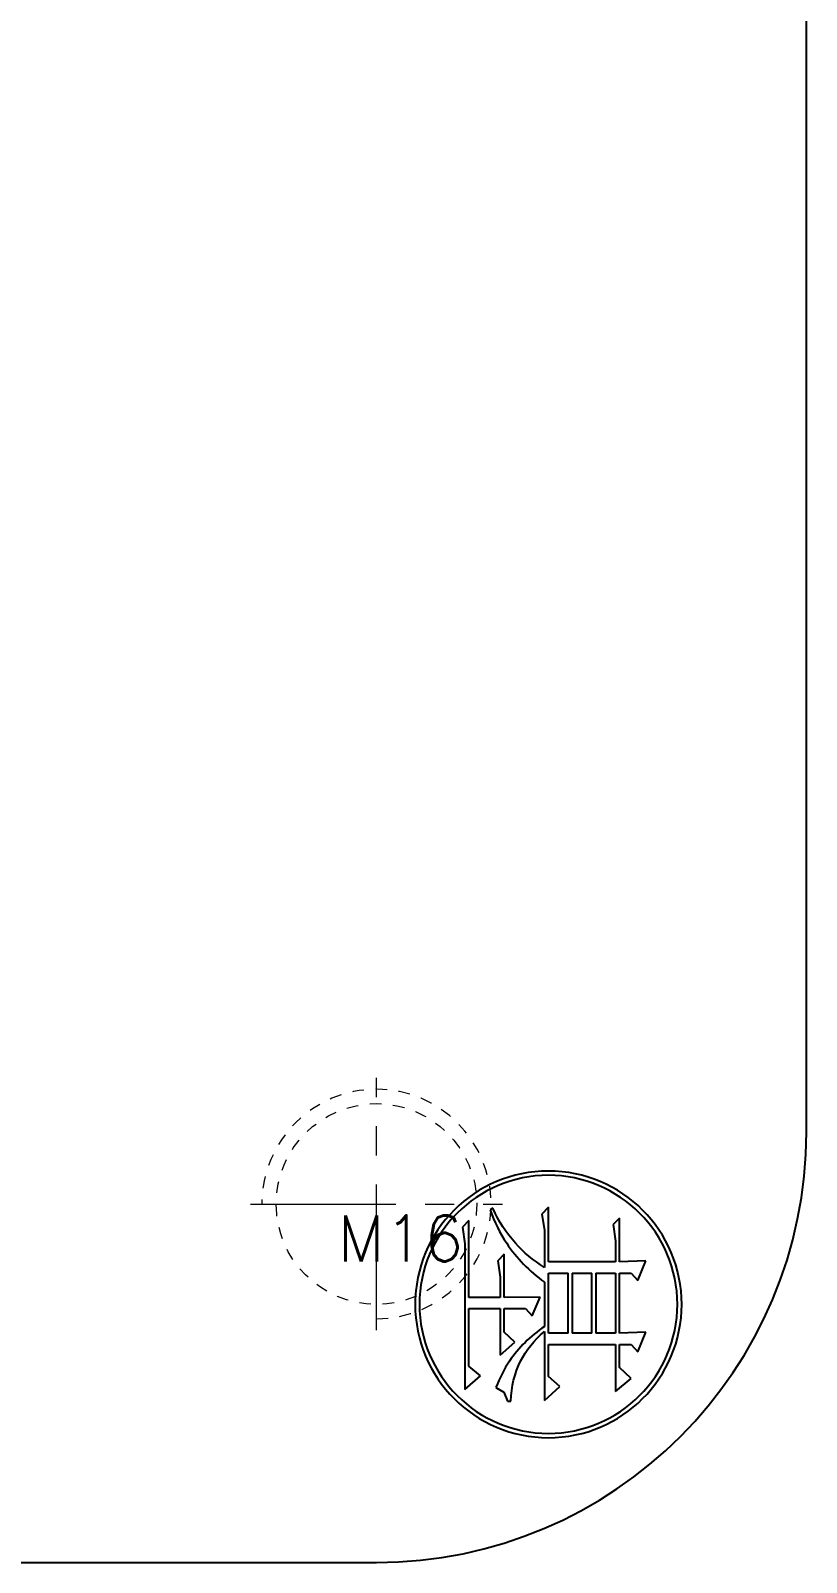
# Model space of a CAD drawing. Header units: millimetres. Extents: x 2595 to 3308, y 1499 to 1823.
# Drawn here: x 3253.9 to 3308, y 1499.5 to 1606.3 of the extents above; entities that cross this region are included whole.
import ezdxf

# ---------------------------------------------------------------- set-up
doc = ezdxf.new("R2010")
doc.units = ezdxf.units.MM
doc.linetypes.add('CENTER', pattern=[2, 1.25, -0.25, 0.25, -0.25])
doc.linetypes.add('HIDDEN', pattern=[0.2, 0.1, -0.1])
doc.layers.add('5', color=7, linetype='Continuous', true_color=0xffffff)
doc.layers.add('screw', color=33, linetype='Continuous', lineweight=13)
doc.styles.add('TXT', font='txt.shx', dxfattribs={"bigfont": 'gbcbig.shx'})

# ---------------------------------------------------------------- blocks, each defined once
blk = doc.blocks.new('screw_m16_g')
at = {"layer": 'screw', "color": 1, "linetype": 'CENTER', "ltscale": 8.128}
for p, q in [((0, -8.8), (0, 8.8)), ((-8.8, 0), (8.8, 0))]:
    blk.add_line(p, q, dxfattribs=at)
at = {"layer": 'screw', "color": 33, "linetype": 'HIDDEN', "ltscale": 8.128}
blk.add_circle((0, 0), 7, dxfattribs=at)
at = {"layer": 'screw', "color": 92, "linetype": 'HIDDEN', "ltscale": 8.128}
blk.add_arc((0, 0), 8, 270, 180, dxfattribs=at)
at = {"layer": 'screw', "color": 6, "style": 'TXT'}
blk.add_text('M16', height=3.2, dxfattribs=at).set_placement((-2.72, -4))

msp = doc.modelspace()

# ---------------------------------------------------------------- linework, layer by layer
at = {"layer": '5', "color": 7, "linetype": 'Continuous'}
for p, q in [((3308, 1529.49), (3308, 1709.61)), ((3286.12, 1524.2), (3285.94, 1524.08)), ((3290, 1524.26), (3289.54, 1523.79)), ((3289.54, 1523.79), (3289.72, 1522.65)), ((3290, 1520.46), (3290, 1524.26)), ((3284.45, 1523.34), (3284, 1522.88)), ((3284, 1522.88), (3284.17, 1521.72)), ((3284.45, 1517.96), (3284.45, 1523.34)), ((3289.72, 1522.65), (3289.72, 1520.07)), ((3294.97, 1523.51), (3294.52, 1523.06)), ((3294.52, 1523.06), (3294.68, 1521.9)), ((3294.97, 1520.46), (3294.97, 1523.51)), ((3284.17, 1521.72), (3284.17, 1511.54)), ((3294.68, 1521.9), (3294.68, 1520.46)), ((3286.91, 1520.99), (3286.46, 1520.52)), ((3286.46, 1520.52), (3286.63, 1519.38)), ((3286.91, 1517.96), (3286.91, 1520.99)), ((3294.68, 1520.46), (3290, 1520.46)), ((3296.8, 1520.52), (3294.97, 1520.46)), ((3296.23, 1519.16), (3296.8, 1520.52)), ((3286.63, 1519.38), (3286.63, 1517.96)), ((3290, 1515.48), (3290, 1519.67)), ((3290, 1519.67), (3291.37, 1519.67)), ((3291.37, 1515.48), (3291.37, 1519.67)), ((3291.65, 1519.67), (3293.03, 1519.67)), ((3291.65, 1519.67), (3291.65, 1515.48)), ((3293.03, 1515.48), (3293.03, 1519.67)), ((3293.32, 1519.67), (3293.32, 1515.48)), ((3293.32, 1519.67), (3294.68, 1519.67)), ((3294.68, 1519.67), (3294.68, 1515.48)), ((3294.97, 1515.48), (3294.97, 1519.67)), ((3294.97, 1519.67), (3295.78, 1519.67)), ((3295.78, 1519.67), (3296.23, 1519.16)), ((3289.72, 1519.04), (3289.72, 1515.95)), ((3286.63, 1517.96), (3284.45, 1517.96)), ((3284.45, 1513.19), (3284.45, 1517.21)), ((3284.45, 1517.21), (3286.63, 1517.21)), ((3286.63, 1517.21), (3286.63, 1513.94)), ((3289.43, 1518), (3286.91, 1517.96)), ((3286.91, 1515.54), (3286.91, 1517.21)), ((3286.91, 1517.21), (3288.4, 1517.21)), ((3288.4, 1517.21), (3288.86, 1516.68)), ((3288.86, 1516.68), (3289.43, 1518)), ((3287.66, 1514.85), (3286.91, 1515.54)), ((3289.72, 1515.6), (3289.72, 1510.79)), ((3291.37, 1515.48), (3290, 1515.48)), ((3293.03, 1515.48), (3291.65, 1515.48)), ((3294.68, 1515.48), (3293.32, 1515.48)), ((3296.8, 1515.54), (3294.97, 1515.48)), ((3296.23, 1514.18), (3296.8, 1515.54)), ((3286.63, 1513.94), (3287.66, 1514.85)), ((3290, 1512.45), (3290, 1514.69)), ((3290, 1514.69), (3294.68, 1514.69)), ((3294.68, 1514.69), (3294.68, 1511.42)), ((3294.97, 1514.69), (3295.78, 1514.69)), ((3294.97, 1513.08), (3294.97, 1514.69)), ((3295.78, 1514.69), (3296.23, 1514.18)), ((3285.25, 1512.51), (3284.45, 1513.19)), ((3295.78, 1512.33), (3294.97, 1513.08)), ((3284.17, 1511.54), (3285.25, 1512.51)), ((3290.8, 1511.76), (3290, 1512.45)), ((3294.68, 1511.42), (3295.78, 1512.33)), ((3286.34, 1511.7), (3286.88, 1511.37)), ((3286.88, 1511.37), (3287.14, 1510.73)), ((3287.14, 1510.73), (3287.38, 1510.73)), ((3289.72, 1510.79), (3290.8, 1511.76)), ((3182.32, 1499.49), (3278, 1499.49))]:
    msp.add_line(p, q, dxfattribs=at)
at = {"layer": '5', "color": 7, "linetype": 'Continuous', "extrusion": (0, 0, -1)}
for radius in [9.3, 9]:
    msp.add_circle((-3290, 1517.49), radius, dxfattribs=at)
msp.add_arc((-3148, 1669.49), 100.07, 313.9583, 233.1775, dxfattribs=at)
at = {"layer": '5', "color": 7, "linetype": 'Continuous'}
msp.add_arc((3278, 1529.49), 30, 270, 0, dxfattribs=at)
for points, knots in [([(3285.94, 1524.08), (3286.23, 1523.24), (3287.18, 1521.34), (3288.66, 1519.81), (3289.72, 1519.04)], [0, 0, 0, 0, 0.407384, 1, 1, 1, 1]), ([(3289.72, 1520.07), (3288.95, 1520.55), (3287.53, 1521.73), (3286.53, 1523.28), (3286.12, 1524.2)], [0, 0, 0, 0, 0.474979, 1, 1, 1, 1]), ([(3289.72, 1515.95), (3288.73, 1515.27), (3287.43, 1513.99), (3286.59, 1512.36), (3286.34, 1511.7)], [0, 0, 0, 0, 0.624542, 1, 1, 1, 1]), ([(3287.38, 1510.73), (3287.41, 1511.76), (3287.85, 1513.55), (3289, 1514.99), (3289.72, 1515.6)], [0, 0, 0, 0, 0.52181, 1, 1, 1, 1])]:
    msp.add_open_spline(points, degree=3, knots=knots, dxfattribs=at)

# ---------------------------------------------------------------- block references
at = {"layer": 'screw'}
msp.add_blockref('screw_m16_g', (3278, 1524.49), dxfattribs=at)

doc.saveas('drawing.dxf')
